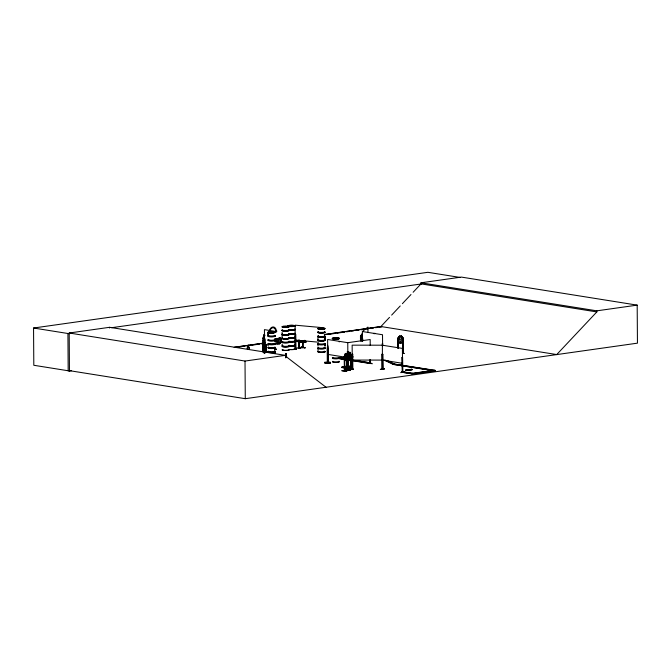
<?xml version="1.0" encoding="UTF-8"?>
<svg xmlns="http://www.w3.org/2000/svg" width="671" height="671" viewBox="0 0 671 671"><rect width="100%" height="100%" fill="white"/><g stroke="black" fill="none" stroke-linecap="round" stroke-linejoin="round"><path stroke-width="1.01" d="M285.888 355.94L286.014 353.692L285.569 355.89M327.825 363.204L327.549 345.355L327.482 347.385M327.565 347.746L327.532 345.825M330.207 362.265L324.563 362.357L330.224 362.323M263.51 337.907L263.535 352.896M344.751 356.041L344.777 371.038M327.683 349.063L327.649 349.885L327.574 348.786M327.742 349.935L327.674 351.151L327.523 349.381M398.18 338.209L398.297 348.299L398.331 338.234M247.716 345.657L247.716 347.159A1.258 0.914 -81.1 0 0 247.591 349.146L247.54 349.138A1.258 0.914 -81.1 0 1 247.716 347.159L247.817 345.506M304.651 340.902L303.946 340.549M288.899 349.457L288.907 349.39A3.531 0.528 -0.4 0 0 293.168 349.448A3.531 0.528 -0.4 0 0 295.022 348.853M345.976 353.776C343.887 358.364 347.544 359.069 345.917 353.768M346.345 360.411C349.348 356.335 344.475 348.408 344.936 357.853L345.557 359.094L346.756 357.358M348.123 359.111L348.123 370.132C347.93 341.22 349.516 354.053 348.526 356.88L349.146 358.113L349.759 357.953C349.809 346.815 351.755 354.909 349.876 359.43C348.098 361.065 347.293 354.028 348.987 359.69M341.942 370.61L346.873 371.289L341.933 370.837M345.523 369.637L350.463 370.317L345.54 369.62M304.819 340.818L304.005 340.725M325.552 363.447L329.729 363.086M384.332 368.773L380.356 369.436L384.542 368.832M384.5 368.782L380.356 369.436M345.825 366.4L349.868 366.962L345.833 366.366M346.018 366.324L349.809 366.936M346.026 366.081L349.843 366.668M296.892 347.821L300.675 348.425M352.72 354.213L352.216 354.213L352.317 369.125L352.149 345.162L382.252 345.196L402.399 348.408L402.608 372.371L402.541 371.818M352.099 369.218L352.359 368.379M352.812 368.538L352.082 368.681C351.31 371.373 352.77 367.616 352.829 369.117L352.728 354.187M382.655 354.305L382.797 369.209L382.797 354.28L382.319 354.221L381.799 354.246L381.908 369.151C384.064 369.629 382.16 367.171 382.395 369.511L382.386 343.728L382.403 345.783M381.841 368.765L381.916 369.117M382.378 369.26L382.621 368.404M382.344 369.562L382.353 368.614L382.906 368.639M263.141 338.05C265.75 324.806 261.229 352.904 263.284 351.965M347.251 357.794L346.27 360.352L345.347 360.663L344.433 358.524L344.391 356.184L345.355 353.575M350.841 356.821L349.926 359.438M293.646 349.214L296.691 348.719M296.465 348.735L294.661 348.97M362.348 333.63L361.451 337.706L362.692 339.132M247.767 345.498L248.547 345.271M303.502 342.579L303.644 341.354L302.596 341.195L303.804 341.338L303.812 342.109L305.573 341.858L305.724 341.061L305.867 342.252M303.661 342.428L304.089 342.378L295.374 341.036M295.844 340.876L305.733 342.025L303.653 342.327L304.206 342.495M305.884 342.235L296.003 340.633M362.39 341.103L361.862 341.094L362.894 339.325L361.887 337.58L362.432 337.588M397.677 338.385L399.522 335.97L401.417 335.919L403.296 338.218L403.313 340.583L401.468 343.007L399.572 343.057L397.693 340.751L397.677 338.385L399.53 335.978L398.675 340.163L399.908 341.522L401.132 341.489L402.323 340.046L401.392 335.978M362.323 333.554L360.461 335.903L360.486 340.642M362.332 335.928L360.47 338.276L362.365 340.65M360.537 338.293L362.365 335.986L361.468 340.071L362.709 341.497M279.547 343.2L279.723 343.653L277.735 344.055L275.949 342.436L275.932 340.549C276.377 336.959 287.582 337.513 274.632 338.855M277.752 338.494L275.932 340.549M281.275 341.673L278.197 343.015L277.131 341.958L277.123 340.734L278.171 339.35L279.505 339.165C285.326 338.83 275.806 347.93 281.317 341.69L281.266 339.794L279.455 338.243M360.553 335.911L361.124 335.802L360.553 335.911L360.587 340.876M368.463 328.278L380.902 326.525L389.499 317.383M391.646 315.102L400.235 305.959M402.39 303.678L410.979 294.535M413.126 292.254L421.011 283.875L421.002 282.793L461.363 277.089L637.182 305.129L637.45 343.158L245.276 398.691L69.457 370.652M556.72 354.565L596.829 311.923L596.821 310.832L421.002 282.793M299.232 340.876L296.112 341.153L299.216 341.011M362.575 340.574L362.776 340.642M269.331 332.237L269.834 332.179M272.946 332.623L273.483 332.858M273.223 332.866L273.516 332.581M283.892 326.517L283.305 326.592L283.774 326.374M286.827 327.113L287.364 327.096M287.255 327.054L287.708 326.978L287.113 326.953M289.57 325.678L289.151 325.745L289.721 325.687M293.328 326.4L292.85 326.156M319.731 328.496L319.581 328.53M323.279 328.84C324.512 329.109 321.954 329.167 323.187 328.84M333.537 338.343L333.755 338.394M337.471 338.998L337.027 338.939L337.597 338.704M337.32 338.796L337.756 338.905M337.052 338.922L337.958 338.88M338.083 338.88L337.857 338.721M362.441 341.472L362.374 331.533L367.934 327.071L367.968 332.036M303.938 342.537L295.215 341.287M305.305 342.202L295.986 340.751M281.04 341.086L279.522 341.916L278.054 341.505L278.733 340.205L281.032 340.474L280.998 341.078M264.114 352.678L266.035 352.216M344.777 370.484L344.533 371.105L347.276 370.35M347.268 369.83L346.966 369.889M370.518 362.961L370.191 363.011M344.273 357.5L339.459 358.18L339.459 358.649L369.998 363.523L370.535 363.497L370.459 359.882M303.091 347.595L298.796 348.157L298.763 347.603L299.358 348.123M302.478 347.083L303.091 347.05L302.621 347.108M302.487 340.675L302.655 347.653L302.998 340.642M350.371 368.891L350.665 368.907M327.565 362.457L328.027 363.514L328.027 348.584L328.169 363.497L327.641 363.464L327.549 345.355L327.674 348.023M283.439 326.366L283.908 326.567L283.338 326.525M283.313 326.567L283.372 326.5M293.663 326.307L292.673 326.307L293.101 326.307M273.609 332.648L272.871 332.766M319.53 328.262L319.228 328.454M322.843 329.075L322.91 329.125M265.045 335.181L264.072 335.492L263.686 337.941L263.695 339.719L264.315 340.952L264.928 340.793M263.015 338.05L263.477 337.999L263.015 338.05L263.107 351.956M264.76 339.61L264.148 338.855L264.676 335.634M265.087 342.218L264.122 342.462L263.158 340.415L264.106 342.52L265.095 342.277M263.644 351.965L268.559 352.325M266.001 351.688L265.775 351.747M265.557 351.898L263.359 352.418L265.724 351.914M348.886 352.594L349.885 352.342L350.79 354.489L350.858 369.394L348.115 370.124L348.064 355.227M345.313 353.625L346.278 353.382L346.748 355.588M348.903 352.652L349.868 352.409M346.941 355.328L346.798 370.426L346.722 355.513L347.234 355.429M347.05 370.35L344.315 371.088L344.424 356.2M346.722 355.513L347.15 355.454L347.276 370.375M350.732 354.481L350.312 354.54M344.877 370.073L349.809 370.493M348.475 369.125L353.399 369.52L348.341 368.891M346.966 370.048L344.81 370.635M350.556 369.075L348.392 369.662M350.337 357.517L350.665 369.36L347.905 370.107L347.771 342.688L327.616 339.476L327.867 363.43M403.346 352.602L402.759 353.156L402.743 338.05L403.212 338.234L403.271 353.147C403.749 352.392 402.306 352.569 403.263 352.602M295.097 334.25L295.634 334.267L295.785 349.172L295.198 349.155L295.206 334.225M295.634 334.267L295.685 349.197L295.785 348.618L295.232 348.618M296.733 348.769L295.156 349.146L295.139 325.175L320.411 327.456M348.148 366.123L347.704 366.123M348.358 353.768L348.341 351.713L347.343 351.713L347.444 366.626L348.962 366.777L348.224 366.19L341.799 367.096L341.807 367.565L352.694 369.058L352.694 368.589L342.621 366.987L342.621 367.448L350.681 368.731M265.531 344.332L265.724 352.3L265.783 344.265M350.665 369.369L350.581 357.45M370.484 363.514L369.973 363.531M323.623 329.125L322.659 329.016M333.638 338.31L333.94 338.259M323.707 340.843L323.078 340.876M265.808 352.208L265.699 344.34M344.257 356.184L344.609 371.021M327.792 362.65L327.339 362.072M295.752 340.692L298.184 340.658M295.752 340.885L297.136 340.491M299.123 340.994L297.043 341.296L300.172 340.969M304.634 341.489L303.326 341.707M302.604 342.168L304.919 341.925M382.311 354.246L382.797 354.28M264.819 338.704L264.919 353.055M327.683 348.534L328.027 348.584M382.587 343.804L382.747 345.833M347.343 351.713L347.838 351.747M328.127 362.944L327.901 362.969M402.122 357.408L402.608 357.442L402.751 372.346L402.223 372.321L402.122 357.408L402.558 372.371M347.939 366.098L347.41 366.064L348.358 366.047M368.564 363.187L372.422 363.741M350.019 366.089L345.817 366.962L350.203 366.366M345.817 366.962L350.027 366.324M400.646 372.631L404.982 372.095M71.529 370.669L69.457 370.962L33.81 365.276L33.55 328.018L427.888 272.309L460.482 277.509M69.457 370.962L69.197 333.009L109.558 327.305L285.376 355.345L285.385 356.049L326.064 387.276M111.638 327.708L421.422 283.942M274.64 339.358L279.555 338.662M69.599 370.677L68.182 370.878L67.922 333.932M234.766 347.167L264.819 342.923M324.932 334.435L366.391 328.572M234.137 347.385L264.198 343.141M274.556 341.673L276.637 341.38M324.311 334.644L381.313 326.592M237.5 347.217L244.772 346.194M246.844 345.9L249.956 345.456M252.036 345.162L259.3 344.139M261.38 343.846L263.451 343.552M327.817 334.46L335.081 333.437M337.152 333.143L344.424 332.111M346.496 331.818L349.616 331.382M351.688 331.088L353.768 330.795M355.84 330.501L358.951 330.057M361.032 329.763L368.295 328.74M370.375 328.446L373.487 328.01M375.567 327.716L377.639 327.423M379.719 327.129L381.791 326.836M274.665 343.82L279.723 343.149M274.674 344.324L279.723 343.653M274.649 349.247L276.536 349.272L274.858 349.507M274.649 349.474L276.519 349.239M301.371 347.234L304.97 347.83M302.487 347.243L299.174 347.561M302.747 347.645L303.04 347.066M302.621 347.268L299.216 347.704M347.771 342.688L370.182 339.526L370.224 345.49M596.821 310.832L637.182 305.129M69.197 333.009L245.016 361.048L285.376 355.345M345.011 357.618L341.011 358.188L341.011 358.649L345.011 358.088M339.459 358.649L344.34 359.178M346.278 357.685L348.283 357.4M350.279 357.123L352.283 356.838M350.933 357.165L352.971 356.871M351.017 357.24L353.021 356.955M369.947 359.916L369.931 363.539L370.753 362.927L346.572 359.32M348.954 366.307L343.351 367.104L343.359 367.565L348.962 366.777M341.807 367.565L348.501 366.609L348.392 358.893M341.799 367.096L352.694 368.589M393.248 363.917L433.55 370.342L433.558 370.811L393.248 364.378L393.248 363.917L435.102 370.35L435.11 370.811L412.69 373.982L401.879 372.254L401.879 371.793L412.774 373.277L412.774 373.747L401.879 372.254M393.248 364.378L431.268 370.199M405.703 369.989L412.036 369.318L412.044 369.78L406.441 370.577L405.703 369.989L412.036 369.318M405.703 370.459L412.044 369.78M401.879 371.793L412.69 373.512L435.102 370.35M434.372 370.694L411.96 373.864L411.952 373.395L434.372 370.233L435.11 370.811M348.316 366.047L347.603 366.047M293.277 326.358L293.068 326.408M370.14 363.019L370.098 363.565L370.325 359.857M302.847 347.578L302.864 340.616M298.872 340.231L298.922 348.182L299.123 340.155M375.148 333.336L373.428 333.453M373.99 333.722L374.544 333.672M361.023 335.903L361.09 340.885M394.062 363.799L393.013 364.319L394.062 363.799L387.855 360.83M397.819 348.341L397.718 338.377L398.255 338.394M399.597 342.99L401.434 342.948M403.321 353.139L402.734 353.122L402.935 352.418L404.127 353.525L402.717 352.585M286.307 353.969L286.551 356.628M286.056 354.154L286.324 357.391M286.618 356.611L286.249 353.969M327.8 350.648L327.7 347.913M324.881 362.969L330.526 362.885M347.108 370.342L346.899 355.529M381.958 368.614L382.403 368.572M352.25 360.059L382.353 360.092L402.508 363.313M298.93 348.174L298.746 340.205M322.952 328.949L323.464 329.008M350.824 354.456L350.556 369.461M347.989 357.576L348.098 355.144M263.51 351.73L268.434 352.317M263.51 351.956L268.568 352.359M344.751 369.864L350.463 370.317M344.81 370.476L344.5 371.105M295.248 340.071L318.49 342.176M382.747 369.209L382.453 354.229M327.297 362.457L327.23 347.553M302.621 341.547L296.439 340.382M304.684 341.866L305.733 342.025M295.357 341.153L304.231 342.462M248.564 345.38L248.488 345.263M248.639 347.024L248.689 347.033A1.258 0.914 -81.1 0 1 248.899 348.962L248.849 348.954A1.258 0.914 -81.1 0 0 248.639 347.024L248.631 345.682M382.244 343.753L382.73 343.787M369.931 363.539L370.082 359.933M327.658 363.464L328.136 363.481M421.011 283.875L596.829 311.923M380.902 326.525L557.131 354.632M362.374 331.533L382.52 334.754L382.604 345.859M274.514 331.248L264.433 329.637L264.6 353.055M327.725 354.38L344.852 357.115M264.542 344.542L268.568 345.188M344.34 358.717L340.272 358.071L340.272 358.532M346.37 359.044L352.468 360.008M354.498 360.335L370.753 362.927M339.459 358.18L344.533 358.993M346.37 359.505L370.753 363.397M33.55 328.018L69.197 333.705M385.028 360.033L394.07 364.269M384.147 360.075L393.013 364.319M402.935 352.627L403.9 353.491M285.947 353.692L286.467 356.486M286.215 354.246L286.039 357.115M401.409 335.911L403.288 338.209M327.54 352.392L327.414 349.792L327.599 352.451M279.505 338.746L279.555 338.159M327.498 348.299L327.599 345.649L327.75 348.148M327.532 362.072L327.767 362.726M324.898 363.279L330.526 363.095M412.69 373.512L412.69 373.982M411.306 369.201L411.306 369.662M406.433 370.107L406.441 370.577M351.881 368.706L351.881 369.176M348.215 351.696L348.224 353.743M347.964 351.763L347.989 354.842M347.687 351.763L347.804 366.676L347.494 351.696M324.999 340.004L324.974 336.699L324.99 339.912M317.937 336.691L317.953 339.996M317.987 344.298L318.004 346.01M318.012 348.417L318.037 351.713M304.902 340.298L305.011 341.942M304.366 340.398L304.374 342.034M304.273 340.39L304.282 342.017M302.755 341.17L302.764 341.95M302.621 340.692L302.621 347.653M299.258 340.172L299.308 348.132M285.829 355.697L285.905 357.718M285.695 357.794L285.737 355.773L285.695 357.358M282.097 332.388L282.097 334.099M282.105 334.787L282.13 338.083M282.181 344.106L282.181 345.817M274.775 347.461L274.816 353.617M268.048 332.522L268.073 335.617L268.039 332.321M265.951 344.273L266.026 352.233M264.642 338.67L264.777 353.08M263.258 337.983L263.359 351.889M245.016 361.048L245.276 398.691M109.558 327.305L109.566 328.002M339.283 341.623A3.523 0.528 -0.4 0 1 339.182 341.9M339.09 358.02A3.523 0.528 -0.4 0 1 336.221 358.8A3.523 0.528 -0.4 0 1 332.59 358.138M339.132 357.777A3.573 0.537 -0.4 0 1 336.221 358.566A3.573 0.537 -0.4 0 1 332.548 357.895M338.595 361.35A3.531 0.528 -0.4 0 1 338.553 362.063A3.531 0.528 -0.4 0 1 333.797 362.155A3.531 0.528 -0.4 0 1 333.009 361.451M339.115 361.317A3.531 0.528 -0.4 0 1 335.785 362.105A3.531 0.528 -0.4 0 1 333.009 361.308M339.073 357.324A3.514 0.528 -0.4 0 1 336.213 358.113A3.514 0.528 -0.4 0 1 332.598 357.45M339.132 357.559A3.573 0.537 -0.4 0 1 336.221 358.356A3.573 0.537 -0.4 0 1 332.548 357.685M274.766 340.163A3.523 0.528 -0.4 0 1 271.436 340.952A3.523 0.528 -0.4 0 1 268.668 340.155M274.808 339.92A3.573 0.537 -0.4 0 1 271.428 340.717A3.573 0.537 -0.4 0 1 268.618 339.912M274.791 343.611A3.531 0.528 -0.4 0 1 271.453 344.399A3.531 0.528 -0.4 0 1 268.685 343.602M274.775 343.367A3.514 0.528 -0.4 0 1 271.453 344.156A3.531 0.528 -0.4 0 1 268.685 343.46M268.702 343.359A3.514 0.528 -0.4 0 0 271.453 344.156A3.531 0.528 -0.4 0 0 274.791 343.468M274.775 335.81A3.573 0.537 -0.4 0 1 271.403 336.607A3.573 0.537 -0.4 0 1 268.593 335.802M274.749 339.476A3.514 0.528 -0.4 0 1 271.428 340.264A3.514 0.528 -0.4 0 1 268.668 339.467M274.733 336.054A3.523 0.528 -0.4 0 1 271.403 336.842A3.523 0.528 -0.4 0 1 268.635 336.045M274.8 339.711A3.573 0.537 -0.4 0 1 271.428 340.507A3.573 0.537 -0.4 0 1 268.618 339.702M274.775 335.601A3.573 0.537 -0.4 0 1 271.864 336.397A3.573 0.537 -0.4 0 1 268.19 335.718M274.724 335.366A3.514 0.528 -0.4 0 1 271.864 336.146A3.514 0.528 -0.4 0 1 268.241 335.483M274.842 351.881A3.523 0.528 -0.4 0 1 271.512 352.669A3.523 0.528 -0.4 0 1 268.744 351.872M274.884 351.638A3.573 0.537 -0.4 0 1 271.512 352.443A3.573 0.537 -0.4 0 1 268.702 351.638M274.775 343.98A3.514 0.528 -0.4 0 1 271.461 344.768A3.514 0.528 -0.4 0 1 268.702 343.971M274.791 343.77A3.531 0.528 -0.4 0 1 271.461 344.558A3.531 0.528 -0.4 0 1 268.685 343.762M274.858 347.528A3.573 0.537 -0.4 0 1 271.478 348.324A3.573 0.537 -0.4 0 1 268.677 347.519M274.833 351.193A3.514 0.528 -0.4 0 1 271.512 351.981A3.514 0.528 -0.4 0 1 268.744 351.185M274.808 347.771A3.514 0.528 -0.4 0 1 271.487 348.559A3.514 0.528 -0.4 0 1 268.727 347.763M274.884 351.428A3.573 0.537 -0.4 0 1 271.512 352.225A3.573 0.537 -0.4 0 1 268.702 351.419M274.858 347.318A3.573 0.537 -0.4 0 1 271.478 348.115A3.573 0.537 -0.4 0 1 268.677 347.31M274.808 347.083A3.523 0.528 -0.4 0 1 271.478 347.872A3.523 0.528 -0.4 0 1 268.71 347.075M294.913 333.831A3.523 0.528 -0.4 0 1 293.059 334.426A3.523 0.528 -0.4 0 1 288.84 334.334M294.955 333.596A3.573 0.537 -0.4 0 1 293.084 334.192A3.573 0.537 -0.4 0 1 288.807 334.099M294.938 337.136A3.531 0.528 -0.4 0 1 293.084 337.723A3.531 0.528 -0.4 0 1 288.857 337.639A3.514 0.528 -0.4 0 0 292.657 337.672A3.514 0.528 -0.4 0 0 294.988 337.186M294.93 329.478A3.573 0.537 -0.4 0 1 293.051 330.082A3.573 0.537 -0.4 0 1 288.773 329.989A3.573 0.537 -0.4 0 1 285.871 330.761A3.573 0.537 -0.4 0 1 282.197 330.082M294.896 333.143A3.514 0.528 -0.4 0 1 293.051 333.73A3.514 0.528 -0.4 0 1 288.84 333.646M294.879 329.721A3.514 0.528 -0.4 0 1 293.026 330.308A3.514 0.528 -0.4 0 1 288.815 330.224M294.955 333.378A3.573 0.537 -0.4 0 1 293.076 333.982A3.573 0.537 -0.4 0 1 288.798 333.89M294.93 329.268A3.573 0.537 -0.4 0 1 293.051 329.872A3.573 0.537 -0.4 0 1 288.773 329.78A3.523 0.528 -0.4 0 1 285.863 330.509A3.523 0.528 -0.4 0 1 282.239 329.847M294.879 329.033A3.523 0.528 -0.4 0 1 293.026 329.62A3.523 0.528 -0.4 0 1 288.807 329.536M294.997 345.548A3.523 0.528 -0.4 0 1 293.143 346.144A3.523 0.528 -0.4 0 1 288.924 346.051M295.039 345.313A3.573 0.537 -0.4 0 1 293.16 345.909A3.573 0.537 -0.4 0 1 288.882 345.825A3.573 0.537 -0.4 0 1 285.51 346.597A3.573 0.537 -0.4 0 1 282.709 345.791M295.022 348.995A3.531 0.528 -0.4 0 1 293.168 349.591A3.531 0.528 -0.4 0 1 288.941 349.499M294.946 337.446A3.531 0.528 -0.4 0 1 293.084 338.033A3.531 0.528 -0.4 0 1 288.857 337.949M294.997 337.798A3.514 0.528 -0.4 0 1 292.657 338.285A3.514 0.528 -0.4 0 1 288.882 338.159A3.531 0.528 -0.4 0 1 285.921 338.914A3.531 0.528 -0.4 0 1 282.29 338.251M295.014 341.204A3.573 0.537 -0.4 0 1 293.135 341.799A3.573 0.537 -0.4 0 1 288.857 341.707A3.573 0.537 -0.4 0 1 285.955 342.478A3.573 0.537 -0.4 0 1 282.273 341.807M294.98 344.86A3.514 0.528 -0.4 0 1 293.135 345.456A3.514 0.528 -0.4 0 1 288.924 345.364M294.955 341.438A3.514 0.528 -0.4 0 1 293.11 342.034A3.514 0.528 -0.4 0 1 288.899 341.942M295.039 345.104A3.573 0.537 -0.4 0 1 293.16 345.699A3.573 0.537 -0.4 0 1 288.882 345.607A3.514 0.528 -0.4 0 1 285.519 346.345A3.514 0.528 -0.4 0 1 282.751 345.557M295.005 340.985A3.573 0.537 -0.4 0 1 293.135 341.589A3.573 0.537 -0.4 0 1 288.857 341.497A3.523 0.528 -0.4 0 1 285.947 342.235A3.523 0.528 -0.4 0 1 282.323 341.564M294.963 340.751A3.523 0.528 -0.4 0 1 293.11 341.346A3.523 0.528 -0.4 0 1 288.891 341.254M324.596 336.439A3.523 0.528 -0.4 0 1 321.266 337.228A3.523 0.528 -0.4 0 1 318.499 336.431M324.638 336.196A3.573 0.537 -0.4 0 1 321.266 336.993A3.573 0.537 -0.4 0 1 318.457 336.188M324.63 339.92A3.531 0.528 -0.4 0 1 321.292 340.709A3.531 0.528 -0.4 0 1 318.515 339.912M318.532 339.635A3.514 0.528 -0.4 0 0 321.292 340.423A3.514 0.528 -0.4 0 0 324.605 339.643A3.531 0.528 -0.4 0 1 321.292 340.532A3.531 0.528 -0.4 0 1 318.515 339.736M324.613 332.086A3.573 0.537 -0.4 0 1 321.233 332.883A3.573 0.537 -0.4 0 1 318.423 332.078M324.588 335.752A3.514 0.528 -0.4 0 1 321.266 336.54A3.514 0.528 -0.4 0 1 318.499 335.743M324.563 332.33A3.514 0.528 -0.4 0 1 321.241 333.11A3.514 0.528 -0.4 0 1 318.473 332.321M324.638 335.986A3.573 0.537 -0.4 0 1 321.258 336.783A3.573 0.537 -0.4 0 1 318.457 335.978M324.605 331.877A3.573 0.537 -0.4 0 1 321.233 332.673A3.573 0.537 -0.4 0 1 318.423 331.868M324.563 331.633A3.523 0.528 -0.4 0 1 321.233 332.422A3.523 0.528 -0.4 0 1 318.465 331.633M324.68 348.157A3.523 0.528 -0.4 0 1 321.35 348.945A3.523 0.528 -0.4 0 1 318.582 348.148M324.194 347.804A3.573 0.537 -0.4 0 1 324.143 348.526A3.573 0.537 -0.4 0 1 319.329 348.618A3.573 0.537 -0.4 0 1 318.54 347.905M324.185 351.352A3.531 0.528 -0.4 0 1 322.29 352.241A3.531 0.528 -0.4 0 1 318.197 351.587A3.514 0.528 -0.4 0 0 322.29 352.141A3.514 0.528 -0.4 0 0 324.168 351.269M324.613 340.264A3.514 0.528 -0.4 0 1 321.292 341.053A3.514 0.528 -0.4 0 1 318.54 340.264M324.185 351.495A3.531 0.528 -0.4 0 1 322.29 352.376A3.531 0.528 -0.4 0 1 318.205 351.721M324.63 340.046A3.531 0.528 -0.4 0 1 321.292 340.834A3.531 0.528 -0.4 0 1 318.515 340.038M324.689 343.804A3.573 0.537 -0.4 0 1 321.317 344.6A3.573 0.537 -0.4 0 1 318.507 343.795M324.663 347.469A3.514 0.528 -0.4 0 1 321.342 348.257A3.514 0.528 -0.4 0 1 318.582 347.461M324.647 344.047A3.514 0.528 -0.4 0 1 321.317 344.835A3.514 0.528 -0.4 0 1 318.557 344.038M324.194 347.595A3.573 0.537 -0.4 0 1 324.143 348.316A3.573 0.537 -0.4 0 1 319.329 348.4A3.573 0.537 -0.4 0 1 318.532 347.695M324.689 343.594A3.573 0.537 -0.4 0 1 321.317 344.391A3.573 0.537 -0.4 0 1 318.507 343.586M324.647 343.359A3.523 0.528 -0.4 0 1 321.317 344.148A3.523 0.528 -0.4 0 1 318.549 343.351M288.765 334.527A3.523 0.528 -0.4 0 1 285.896 335.315A3.523 0.528 -0.4 0 1 282.273 334.653M288.807 334.284A3.573 0.537 -0.4 0 1 285.905 335.081A3.573 0.537 -0.4 0 1 282.223 334.41M288.798 337.974A3.531 0.528 -0.4 0 1 285.921 338.763A3.531 0.528 -0.4 0 1 282.29 338.092M288.798 337.832A3.531 0.528 -0.4 0 1 285.921 338.612A3.531 0.528 -0.4 0 1 282.29 337.949M288.782 330.174A3.573 0.537 -0.4 0 1 285.871 330.971A3.573 0.537 -0.4 0 1 282.197 330.3M288.756 333.839A3.514 0.528 -0.4 0 1 285.896 334.628A3.514 0.528 -0.4 0 1 282.273 333.965M288.731 330.417A3.514 0.528 -0.4 0 1 286.324 331.189A3.514 0.528 -0.4 0 1 282.08 330.677M288.807 334.074A3.573 0.537 -0.4 0 1 285.896 334.871A3.573 0.537 -0.4 0 1 282.223 334.2M288.849 346.253A3.523 0.528 -0.4 0 1 285.519 347.041A3.523 0.528 -0.4 0 1 282.751 346.244M288.891 346.01A3.573 0.537 -0.4 0 1 285.519 346.806A3.573 0.537 -0.4 0 1 282.709 346.001M288.882 349.692A3.531 0.528 -0.4 0 1 285.544 350.48A3.531 0.528 -0.4 0 1 282.768 349.683M288.874 349.557A3.531 0.528 -0.4 0 1 285.544 350.346A3.531 0.528 -0.4 0 1 282.768 349.549M288.782 338.36A3.514 0.528 -0.4 0 1 285.921 339.14A3.514 0.528 -0.4 0 1 282.315 338.478M288.865 341.891A3.573 0.537 -0.4 0 1 285.485 342.696A3.573 0.537 -0.4 0 1 282.684 341.891M288.815 342.135A3.514 0.528 -0.4 0 1 285.494 342.923A3.514 0.528 -0.4 0 1 282.726 342.135M269.381 330.937A4.747 3.498 -80.9 0 1 273.231 326.953A4.747 3.498 -80.9 0 1 276.335 331.172L276.913 331.088L276.016 332.304L275.11 331.348L275.689 331.264A3.967 2.919 -80.9 0 0 273.097 327.742A3.967 2.919 -80.9 0 0 269.885 331.071M349.255 352.879C348.023 359.27 351.386 356.007 349.255 352.879M400.159 336.322L399.589 339.4L400.797 340.272L401.409 338.301L400.772 336.305L400.159 336.322M348.417 369.511L347.913 369.578L348.417 369.511M305.146 347.83L301.162 347.192L305.146 347.846M325.041 346.018L325.024 344.307L325.032 346.018M333.881 338.78A3.531 0.528 -0.4 0 0 339.333 338.327A3.531 0.528 -0.4 0 0 334.208 337.857A3.531 0.528 -0.4 0 0 333.881 338.78M333.898 339.123A3.514 0.528 -0.4 0 0 339.316 338.67A3.514 0.528 -0.4 0 0 334.217 338.209A3.514 0.528 -0.4 0 0 333.898 339.123M333.881 338.897A3.531 0.528 -0.4 0 0 339.333 338.444A3.531 0.528 -0.4 0 0 334.208 337.983A3.531 0.528 -0.4 0 0 333.881 338.897M269.641 332.623A3.514 0.528 -0.4 0 0 275.076 332.179A3.514 0.528 -0.4 0 0 269.968 331.709A3.514 0.528 -0.4 0 0 269.641 332.623M269.65 332.984A3.514 0.528 -0.4 0 0 275.076 332.531A3.514 0.528 -0.4 0 0 269.968 332.07A3.514 0.528 -0.4 0 0 269.65 332.984M269.641 332.774A3.531 0.528 -0.4 0 0 275.093 332.321A3.531 0.528 -0.4 0 0 269.96 331.851A3.531 0.528 -0.4 0 0 269.641 332.774M289.478 326.307A3.531 0.528 -0.4 0 0 294.93 325.854A3.531 0.528 -0.4 0 0 289.805 325.393A3.531 0.528 -0.4 0 0 289.478 326.307A3.531 0.528 -0.4 0 0 294.93 325.863A3.531 0.528 -0.4 0 0 289.805 325.393A3.531 0.528 -0.4 0 0 289.478 326.316M289.495 326.517A3.514 0.528 -0.4 0 0 294.913 326.064A3.514 0.528 -0.4 0 0 289.813 325.603A3.514 0.528 -0.4 0 0 289.495 326.517M319.471 328.916A3.531 0.528 -0.4 0 0 324.923 328.463A3.531 0.528 -0.4 0 0 319.799 328.002A3.531 0.528 -0.4 0 0 319.471 328.916M319.488 329.26A3.514 0.528 -0.4 0 0 324.907 328.815A3.514 0.528 -0.4 0 0 319.807 328.354A3.514 0.528 -0.4 0 0 319.488 329.26M319.471 329.042A3.531 0.528 -0.4 0 0 324.923 328.597A3.531 0.528 -0.4 0 0 319.799 328.127A3.531 0.528 -0.4 0 0 319.471 329.042M283.64 327.146A3.531 0.528 -0.4 0 0 289.092 326.693A3.531 0.528 -0.4 0 0 283.967 326.232A3.531 0.528 -0.4 0 0 283.64 327.146M283.657 327.356A3.514 0.528 -0.4 0 0 289.075 326.903A3.514 0.528 -0.4 0 0 283.976 326.441A3.514 0.528 -0.4 0 0 283.657 327.356"/></g></svg>
